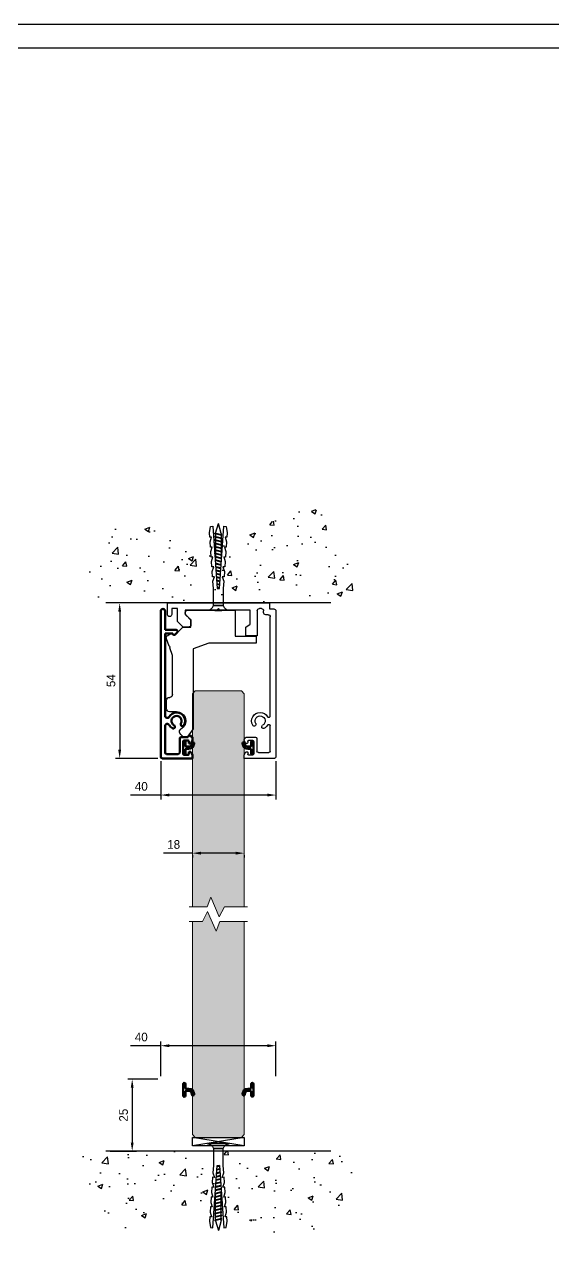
# Model space of a CAD drawing. Header units: millimetres. Extents: x 16953 to 20256, y 1517 to 8212.
# Drawn here: x 18201.3 to 18384.5, y 2906.7 to 3332.4 of the extents above; entities that cross this region are included whole.
import ezdxf

# ---------------------------------------------------------------- set-up
doc = ezdxf.new("R2010")
doc.units = ezdxf.units.MM
for name, color, linetype in [('48800_-_L3000', 7, 'Continuous'), ('Blocchi', 7, 'Continuous'), ('QUOTE', 254, 'Continuous')]:
    doc.layers.add(name, color=color, linetype=linetype)
for name, color, linetype, lineweight in [('ALUMINIUM', 7, 'Continuous', 30), ('GLASS & JOINTS', 250, 'Continuous', 13), ('Guarnizioni', 30, 'Continuous', 70), ('NOTES', 7, 'Continuous', 15)]:
    doc.layers.add(name, color=color, linetype=linetype, lineweight=lineweight)
doc.dimstyles.new('ISO-25$0', dxfattribs={"dimtxt": 3, "dimasz": 3, "dimexe": 1.5, "dimexo": 1.5, "dimgap": 1.5, "dimtad": 1, "dimtxsty": 'Standard', "dimcen": 2.5, "dimadec": 0, "dimazin": 0, "dimtfac": 1, "dimtmove": 0, "dimatfit": 3, "dimfxl": 1, "dimarcsym": 0})

# ---------------------------------------------------------------- blocks, each defined once
blk = doc.blocks.new('tassello')
at = {"color": 3}
blk.add_lwpolyline([(3, 0), (-3, 0, -0.340122), (-1.38, -1.25), (1.38, -1.25, -0.340122)], format="xyb", close=True, dxfattribs=at)
blk.add_lwpolyline([(1.87, 0, 0.133333), (-1.88, 0)], format="xyb", dxfattribs=at)
blk.add_lwpolyline([(1.38, -1.25), (-1.38, -1.25), (-1.38, -6), (-1.51, -8), (-1.1, -9.28), (-1.6, -9.24), (-1.71, -10.74), (-1.29, -12.02), (-1.79, -11.99), (-1.9, -13.48), (-1.49, -14.76), (-1.99, -14.73), (-2.09, -16.23), (-1.68, -17.51), (-2.18, -17.47), (-2.28, -18.97), (-1.87, -20.25), (-2.37, -20.22), (-2.46, -21.46), (-2.2, -23.23), (-1.51, -23.28), (-0.3, -6), (0.3, -6), (1.51, -23.28), (2.2, -23.23), (2.46, -21.46), (2.37, -20.22), (1.87, -20.25), (2.28, -18.97), (2.18, -17.47), (1.68, -17.51), (2.09, -16.23), (1.99, -14.73), (1.49, -14.76), (1.9, -13.48), (1.79, -11.99), (1.29, -12.02), (1.71, -10.74), (1.6, -9.24), (1.1, -9.28), (1.51, -8), (1.38, -6)], close=True, dxfattribs=at)
at = {"color": 8}
for points in [[(0.31, -6.22), (-0.32, -6.38)], [(0.3, -6.02), (-0.31, -6.17)], [(0.57, -9.87), (-0.59, -10.16)], [(0.55, -9.67), (-0.57, -9.95)], [(0.5, -8.96), (-0.52, -9.21)], [(0.49, -8.76), (-0.51, -9)], [(0.44, -8.05), (-0.46, -8.27)], [(0.43, -7.85), (-0.44, -8.06)], [(0.38, -7.14), (-0.39, -7.32)], [(0.36, -6.93), (-0.38, -7.11)], [(0.82, -13.53), (-0.85, -13.94)], [(0.81, -13.32), (-0.84, -13.73)], [(-0.82, -13.72), (-0.82, -13.55)], [(0.76, -12.61), (-0.79, -12.99)], [(0.75, -12.41), (-0.77, -12.78)], [(0.7, -11.7), (-0.72, -12.05)], [(0.68, -11.5), (-0.71, -11.84)], [(0.63, -10.79), (-0.65, -11.1)], [(0.62, -10.59), (-0.64, -10.89)], [(0.83, -14.25), (0.83, -13.55)], [(0.92, -15.36), (-0.93, -15.81)], [(0.92, -16.29), (-0.93, -16.74)], [(0.89, -14.44), (-0.92, -14.88)], [(0.92, -15.15), (-0.93, -15.61)], [(0.92, -16.08), (-0.93, -16.53)], [(0.92, -17.01), (-0.93, -17.46)], [(0.87, -14.24), (-0.9, -14.67)], [(-0.82, -14.65), (-0.82, -13.93)], [(-0.82, -15.58), (-0.82, -14.86)], [(-0.82, -16.51), (-0.82, -15.79)], [(-0.82, -17.44), (-0.82, -16.72)], [(0.83, -15.18), (0.83, -14.45)], [(0.83, -16.11), (0.83, -15.38)], [(0.83, -17.03), (0.83, -16.31)], [(0.92, -17.22), (-0.93, -17.67)], [(0.92, -18.14), (-0.93, -18.6)], [(0.92, -19.07), (-0.93, -19.53)], [(0.92, -20), (-0.93, -20.45)], [(0.92, -17.94), (-0.93, -18.39)], [(0.92, -18.87), (-0.93, -19.32)], [(0.92, -19.8), (-0.93, -20.25)], [(-0.82, -18.37), (-0.82, -17.64)], [(-0.82, -19.3), (-0.82, -18.57)], [(-0.82, -20.22), (-0.82, -19.5)], [(-0.82, -21.15), (-0.82, -20.43)], [(0.83, -17.96), (0.83, -17.24)], [(0.83, -18.89), (0.83, -18.17)], [(0.83, -19.82), (0.83, -19.1)], [(0.83, -20.75), (0.83, -20.03)], [(0.92, -20.93), (-0.93, -21.38)], [(0.92, -20.72), (-0.93, -21.18)], [(-0.8, -21.35), (0, -24.04)], [(0.83, -21.29), (0, -24.04)], [(0.83, -21.29), (0.83, -20.95)]]:
    blk.add_lwpolyline(points, dxfattribs=at)
for points in [[(-0.93, -15.61, 0.243659), (-0.93, -15.81)], [(-0.93, -16.53, 0.243659), (-0.93, -16.74)], [(0.92, -15.36, 0.243659), (0.92, -15.15)], [(0.92, -16.29, 0.243659), (0.92, -16.08)], [(0.92, -17.22, 0.243659), (0.92, -17.01)], [(-0.93, -17.46, 0.243659), (-0.93, -17.67)], [(-0.93, -18.39, 0.243659), (-0.93, -18.6)], [(-0.93, -19.32, 0.243659), (-0.93, -19.53)], [(-0.93, -20.25, 0.243659), (-0.93, -20.45)], [(0.92, -18.14, 0.243659), (0.92, -17.94)], [(0.92, -19.07, 0.243659), (0.92, -18.87)], [(0.92, -20, 0.243659), (0.92, -19.8)], [(-0.93, -21.18, 0.243659), (-0.93, -21.38)], [(0.92, -20.93, 0.243659), (0.92, -20.72)]]:
    blk.add_lwpolyline(points, format="xyb", dxfattribs=at)
blk = doc.blocks.new('binario Glass')
at = {"layer": 'ALUMINIUM', "color": 6}
for p, q in [((19.5, 54), (9, 54)), ((9, 54), (9, 52.8)), ((9, 52.8), (9.45, 51.96)), ((10.5, 52.8), (11.9, 52.8)), ((12.2, 52.5), (12.2, 48.1)), ((13.4, 47.1), (13.4, 51.5)), ((13.9, 52), (17.5, 52)), ((18, 51.5), (18, 42.7)), ((20, 2.85), (20, 53.5)), ((9.45, 48.64), (9, 47.8)), ((9, 47.8), (9, 47.6)), ((10.2, 48.1), (10.2, 48.45)), ((11.9, 47.8), (10.5, 47.8)), ((10, 46.6), (12.9, 46.6)), ((18, 39.3), (18, 4.85)), ((13.5, 11.5), (9.5, 11.5)), ((9.5, 11.5), (9.5, 8.4)), ((13.5, 2.75), (13.5, 11.5)), ((-12.2, 8.45), (-14.2, 6.45)), ((-14.2, 6.45), (-14.2, 2)), ((-10.5, 8.45), (-12.2, 8.45)), ((-11.5, 4), (-9.79, 5.71)), ((-9.5, 6.41), (-9.5, 7.45)), ((9.5, 8.4), (11, 7.35)), ((11, 7.35), (11, 2.5)), ((-17.7, 4), (-17.7, 0)), ((-17.7, 0), (17.7, 0)), ((-16.2, 2), (-16.2, 4)), ((-14.2, 2), (-16.2, 2)), ((-11.5, 2.5), (-11.5, 4)), ((-0.5, 2.5), (-11.5, 2.5)), ((0, 2), (-0.5, 2.5)), ((0.5, 2.5), (0, 2)), ((11, 2.5), (0.5, 2.5)), ((14.95, 2), (14.25, 2)), ((15.7, 3.35), (15.7, 2.75)), ((17.25, 4.1), (16.45, 4.1)), ((17.7, 0), (17.7, 2.1)), ((17.7, 2.1), (19.25, 2.1))]:
    blk.add_line(p, q, dxfattribs=at)
for centre, radius, start, end in [((9.86, 52.13), 0.443, 201.6307, 32.8657), ((10.5, 52.5), 0.3, 90, 206.5651), ((11.9, 52.5), 0.3, 0, 90), ((13.9, 51.5), 0.5, 90, 180), ((17.5, 51.5), 0.5, 0, 90), ((19.5, 53.5), 0.5, 0, 90), ((10, 47.6), 1, 180, 270), ((9.8, 48.45), 0.4, 0, 151.9275), ((10.5, 48.1), 0.3, 180, 270), ((11.9, 48.1), 0.3, 270, 0), ((12.9, 47.1), 0.5, 270, 0), ((12.47, 42.18), 0.6, 329.7925, 149.7925), ((15.67, 43.04), 0.6, 60.2075, 240.2075), ((14.5, 41), 2.95, 29.5918, 60.2075), ((17.5, 42.7), 0.5, 209.5918, 0), ((14.5, 41), 2.95, 149.7925, 330.4082), ((14.5, 41), 1.75, 149.7925, 60.2075), ((17.5, 39.3), 0.5, 0, 150.4082), ((-16.95, 4), 0.75, 0, 180), ((-10.5, 7.45), 1, 0, 90), ((-10.5, 6.41), 1, 315, 0), ((17.25, 4.85), 0.75, 270, 0), ((14.25, 2.75), 0.75, 180, 270), ((14.95, 2.75), 0.75, 270, 0), ((16.45, 3.35), 0.75, 90, 180), ((19.25, 2.85), 0.75, 270, 0)]:
    blk.add_arc(centre, radius, start, end, dxfattribs=at)
blk = doc.blocks.new('copertina Glass')
at = {"layer": 'Guarnizioni', "color": 4}
for p, q in [((5.5, 13), (-5, 13)), ((5.5, 11.8), (5.5, 13)), ((-5.5, 12.5), (-5.5, -38.15)), ((-4, 1.77), (-4, 11)), ((-3.5, 11.5), (0.6, 11.5)), ((1.1, 11), (1.1, 6.1)), ((2.3, 7.1), (2.3, 11.5)), ((2.6, 11.8), (4, 11.8)), ((4.3, 11.5), (4.3, 10.75)), ((4.3, 10.75), (4.93, 10.75)), ((4.93, 10.75), (5.5, 11.8)), ((1.6, 5.6), (3.98, 5.6)), ((4, 6.8), (2.6, 6.8)), ((4.08, 5.3), (4.23, 5.1)), ((4.93, 7.85), (4.3, 7.85)), ((4.3, 7.85), (4.3, 7.1)), ((4.55, 5.04), (5.5, 5.6)), ((5.5, 6.8), (4.93, 7.85)), ((5.5, 5.6), (5.5, 6.8)), ((-4, -30.4), (-4, -1.77)), ((-1.35, -30.4), (-4, -30.4)), ((-4, -38.15), (-4, -31.6)), ((-4, -31.6), (-0.15, -31.6)), ((0.21, -30.75), (-0.49, -30.05))]:
    blk.add_line(p, q, dxfattribs=at)
for centre, radius, start, end in [((-5, 12.5), 0.5, 90, 180), ((-3.5, 11), 0.5, 90, 180), ((0.6, 11), 0.5, 0, 90), ((2.6, 11.5), 0.3, 90, 180), ((4, 11.5), 0.3, 0, 90), ((1.6, 6.1), 0.5, 180, 270), ((2.6, 7.1), 0.3, 180, 270), ((4.48, 5.6), 0.5, 180, 216.8699), ((4, 7.1), 0.3, 270, 0), ((4.43, 5.25), 0.25, 216.8699, 300.8099), ((-3.25, 1.77), 0.75, 180, 331.4474), ((0, 0), 2.95, 119.7925, 151.4474), ((0, 0), 2.95, 208.5526, 30.2075), ((0, 0), 1.75, 119.7925, 30.2075), ((-1.17, 2.04), 0.6, 299.7925, 119.7925), ((2.03, 1.18), 0.6, 30.2075, 210.2075), ((-3.25, -1.77), 0.75, 28.5526, 180), ((-0.85, -30.4), 0.5, 45, 180), ((-0.15, -31.1), 0.5, 270, 45), ((-4.75, -38.15), 0.75, 180, 0)]:
    blk.add_arc(centre, radius, start, end, dxfattribs=at)
blk = doc.blocks.new('fermavetro Glass')
for p, q in [((2069.59, 1537.69), (2069.27, 1537.22)), ((2071.71, 1538.56), (2071.24, 1538.56)), ((2073.89, 1535.66), (2071.71, 1538.56)), ((2073.89, 1507.95), (2073.89, 1535.66)), ((2064.59, 1528.76), (2064.59, 1525.76)), ((2068.09, 1529.76), (2065.59, 1529.76)), ((2065.59, 1524.76), (2065.69, 1524.76)), ((2066.69, 1523.76), (2066.69, 1510.23)), ((2066.69, 1510.23), (2065.7, 1507.57)), ((2065.7, 1507.57), (2065.88, 1507.18)), ((2079.29, 1505.96), (2073.89, 1507.95)), ((2065.5, 1507.01), (2064.55, 1504.45)), ((2065, 1503.23), (2066.09, 1502.62)), ((2065.88, 1507.18), (2065.5, 1507.01)), ((2066.84, 1503.06), (2067.59, 1503.06)), ((2067.59, 1503.06), (2070.24, 1500.41)), ((2095.69, 1505.96), (2079.29, 1505.96)), ((2088.39, 1494.46), (2088.39, 1503.46)), ((2088.39, 1503.46), (2095.69, 1503.46)), ((2095.69, 1503.46), (2095.69, 1505.96)), ((2070.24, 1500.41), (2073.09, 1500.41)), ((2073.09, 1500.41), (2073.09, 1497.96)), ((2071.09, 1495.54), (2071.09, 1495.46)), ((2073.09, 1497.96), (2071.38, 1496.25)), ((2072.09, 1494.46), (2088.39, 1494.46))]:
    blk.add_line(p, q)
for centre, radius, start, end in [((2070.09, 1536.65), 1, 145.4447, 241.5631), ((2071.24, 1536.56), 2, 90, 145.4447), ((2068.09, 1532.96), 3.2, 270, 61.5631), ((2065.59, 1528.76), 1, 90, 180), ((2065.59, 1525.76), 1, 180, 270), ((2065.69, 1523.76), 1, 0, 90), ((2065.49, 1504.1), 1, 159.7, 240.8), ((2066.34, 1503.06), 0.5, 240.8, 0), ((2072.09, 1495.54), 1, 135, 180), ((2072.09, 1495.46), 1, 180, 270)]:
    blk.add_arc(centre, radius, start, end)
blk = doc.blocks.new('*D135')
at = {"layer": 'Defpoints', "color": 0, "transparency": 16777216}
for p in [(18259.56, 3045.45), (18277.56, 3045.45), (18277.56, 3044.66)]:
    blk.add_point(p, dxfattribs=at)
at = {"layer": 'QUOTE', "color": 0, "lineweight": -2, "transparency": 16777216}
for p, q in [((18259.56, 3044.66), (18249.56, 3044.66)), ((18274.56, 3044.66), (18262.56, 3044.66)), ((18259.56, 3043.95), (18259.56, 3043.16)), ((18277.56, 3043.95), (18277.56, 3043.16))]:
    blk.add_line(p, q, dxfattribs=at)
at = {"layer": 'QUOTE', "color": 0, "transparency": 16777216}
for points in [[(18262.56, 3045.16), (18262.56, 3044.16), (18259.56, 3044.66)], [(18274.56, 3045.16), (18274.56, 3044.16), (18277.56, 3044.66)]]:
    blk.add_solid(points, dxfattribs=at)
at = {"layer": 'QUOTE', "color": 0, "transparency": 16777216, "insert": (18253.06, 3047.66), "char_height": 3, "attachment_point": 5}
blk.add_mtext('18', dxfattribs=at)
blk = doc.blocks.new('spessore 3mm')
at = {"layer": 'Blocchi', "color": 8}
for p, q in [((9, 3), (-9, 0)), ((9, 0), (-9, 3)), ((-9, 3), (9, 3)), ((-9, 0), (-9, 3)), ((9, 0), (-9, 0)), ((9, 3), (9, 0))]:
    blk.add_line(p, q, dxfattribs=at)
blk = doc.blocks.new('Cartiglio A3')
at = {"color": 6}
for points in [[(0, 726.876), (0, 0), (1034.376, 0), (1034.376, 726.876)], [(10, 716.876), (10, 10), (1024.376, 10), (1024.376, 716.876)]]:
    blk.add_lwpolyline(points, close=True, dxfattribs=at)
blk = doc.blocks.new('GUARNIZIONE PANNELLO CIECO')
at = {"layer": '48800_-_L3000', "color": 3, "linetype": 'Continuous', "lineweight": 50}
for p, q in [((-2.02, 0), (2.02, 0)), ((-0.63, -0.76), (-2.02, -0.76)), ((-0.38, -1.96), (-0.38, -1.01)), ((0.38, -1.01), (0.38, -2)), ((2.02, -0.76), (0.63, -0.76)), ((1.38, -3), (1.59, -3)), ((1.59, -3.76), (1.42, -3.76))]:
    blk.add_line(p, q, dxfattribs=at)
for centre, radius, start, end in [((-2.02, -0.38), 0.379, 90, 270), ((-0.63, -1.01), 0.253, 0, 90), ((1.42, -1.96), 1.8, 180, 270), ((0.63, -1.01), 0.253, 90, 180), ((1.38, -2), 1, 180, 270), ((1.59, -3.38), 0.379, 270, 90), ((2.02, -0.38), 0.379, 270, 90)]:
    blk.add_arc(centre, radius, start, end, dxfattribs=at)
blk = doc.blocks.new('*D118')
at = {"layer": 'Defpoints', "color": 0, "transparency": 16777216}
for p in [(18248.57, 3078.08), (18288.56, 3078.08), (18248.57, 3064.84)]:
    blk.add_point(p, dxfattribs=at)
at = {"layer": 'QUOTE', "color": 0, "lineweight": -2, "transparency": 16777216}
for p, q in [((18248.57, 3076.58), (18248.57, 3063.34)), ((18288.56, 3076.58), (18288.56, 3063.34)), ((18248.57, 3064.84), (18238.07, 3064.84)), ((18285.56, 3064.84), (18251.57, 3064.84))]:
    blk.add_line(p, q, dxfattribs=at)
at = {"layer": 'QUOTE', "color": 0, "transparency": 16777216}
for points in [[(18251.57, 3065.34), (18251.57, 3064.34), (18248.57, 3064.84)], [(18285.56, 3065.34), (18285.56, 3064.34), (18288.56, 3064.84)]]:
    blk.add_solid(points, dxfattribs=at)
at = {"layer": 'QUOTE', "color": 0, "transparency": 16777216, "insert": (18241.82, 3067.84), "char_height": 3, "attachment_point": 5}
blk.add_mtext('40', dxfattribs=at)
blk = doc.blocks.new('*D119')
at = {"layer": 'Defpoints', "color": 0, "transparency": 16777216}
for p in [(18239.5, 3131.58), (18234.31, 3077.58), (18249.07, 3077.58)]:
    blk.add_point(p, dxfattribs=at)
at = {"layer": 'QUOTE', "color": 0, "lineweight": -2, "transparency": 16777216}
for p, q in [((18238, 3131.58), (18232.81, 3131.58)), ((18234.31, 3128.58), (18234.31, 3080.58)), ((18247.57, 3077.58), (18232.81, 3077.58))]:
    blk.add_line(p, q, dxfattribs=at)
at = {"layer": 'QUOTE', "color": 0, "transparency": 16777216}
for points in [[(18233.81, 3128.58), (18234.81, 3128.58), (18234.31, 3131.58)], [(18233.81, 3080.58), (18234.81, 3080.58), (18234.31, 3077.58)]]:
    blk.add_solid(points, dxfattribs=at)
at = {"layer": 'QUOTE', "color": 0, "transparency": 16777216, "insert": (18231.31, 3104.58), "char_height": 3, "attachment_point": 5, "rotation": 90}
blk.add_mtext('54', dxfattribs=at)
blk = doc.blocks.new('*D120')
at = {"layer": 'Defpoints', "color": 0, "transparency": 16777216}
for p in [(18248.56, 2977.79), (18248.56, 2965.67), (18288.56, 2965.67)]:
    blk.add_point(p, dxfattribs=at)
at = {"layer": 'QUOTE', "color": 0, "lineweight": -2, "transparency": 16777216}
for p, q in [((18248.56, 2977.79), (18238.06, 2977.79)), ((18248.56, 2967.17), (18248.56, 2979.29)), ((18285.56, 2977.79), (18251.56, 2977.79)), ((18288.56, 2967.17), (18288.56, 2979.29))]:
    blk.add_line(p, q, dxfattribs=at)
at = {"layer": 'QUOTE', "color": 0, "transparency": 16777216}
for points in [[(18251.56, 2978.29), (18251.56, 2977.29), (18248.56, 2977.79)], [(18285.56, 2978.29), (18285.56, 2977.29), (18288.56, 2977.79)]]:
    blk.add_solid(points, dxfattribs=at)
at = {"layer": 'QUOTE', "color": 0, "transparency": 16777216, "insert": (18241.81, 2980.79), "char_height": 3, "attachment_point": 5}
blk.add_mtext('40', dxfattribs=at)
blk = doc.blocks.new('*D121')
at = {"layer": 'Defpoints', "color": 0, "transparency": 16777216}
for p in [(18249.06, 2966.17), (18229.53, 2941.17), (18238.66, 2941.17)]:
    blk.add_point(p, dxfattribs=at)
at = {"layer": 'QUOTE', "color": 0, "lineweight": -2, "transparency": 16777216}
for p, q in [((18247.56, 2966.17), (18237.16, 2966.17)), ((18238.66, 2963.17), (18238.66, 2944.17)), ((18231.03, 2941.17), (18240.16, 2941.17))]:
    blk.add_line(p, q, dxfattribs=at)
at = {"layer": 'QUOTE', "color": 0, "transparency": 16777216}
for points in [[(18238.16, 2963.17), (18239.16, 2963.17), (18238.66, 2966.17)], [(18238.16, 2944.17), (18239.16, 2944.17), (18238.66, 2941.17)]]:
    blk.add_solid(points, dxfattribs=at)
at = {"layer": 'QUOTE', "color": 0, "transparency": 16777216, "insert": (18235.66, 2953.67), "char_height": 3, "attachment_point": 5, "rotation": 90}
blk.add_mtext('25', dxfattribs=at)

msp = doc.modelspace()

# ---------------------------------------------------------------- hatches: boundary and pattern name
h = msp.add_hatch()
h.set_pattern_fill('AR-CONC', color=256, scale=0.1)
h.set_pattern_definition([(50, (15783.85, 1761.092), (18.21847, -1.59391), [1.905, -20.955]), (355, (15783.85, 1761.092), (-3.52434, 19.10568), [1.524, -16.76406]), (100.45144, (15785.368, 1760.96), (14.69412, 17.51178), [1.619, -17.80902]), (46.1842, (15783.85, 1766.172), (27.1079, -4.20423), [2.8575, -31.4325]), (96.6356, (15786.11, 1765.822), (23.74041, 24.74261), [2.4285, -26.71356]), (351.1842, (15783.85, 1766.172), (23.7404, 24.7426), [2.286, -25.14597]), (21, (15786.39, 1764.902), (15.16144, -10.22652), [1.905, -20.955]), (326, (15786.39, 1764.902), (6.1802, 18.4188), [1.524, -16.764]), (71.45144, (15787.653, 1764.05), (21.34164, 8.19228), [1.619, -17.80899]), (37.5, (15783.85, 1761.092), (0.30886, 8.455504), [0, -16.5608, 0, -17.018, 0, -16.8275]), (7.5, (15783.85, 1761.092), (6.681966, 10.018057), [0, -9.7028, 0, -16.1798, 0, -6.4135]), (327.5, (15778.1856, 1761.092), (13.55906, -0.572874), [0, -6.35, 0, -19.812, 0, -26.289]), (317.5, (15775.646, 1761.092), (14.81292, 2.54265), [0, -8.255, 0, -13.1572, 0, -18.669])])
edge = h.paths.add_edge_path()
edge.add_spline(control_points=[(18268.559, 3151.667), (18281.003, 3153.995), (18306.024, 3177.941), (18313.16, 3147.175), (18316.778, 3131.58)], knot_values=[66.530225, 66.530225, 66.530225, 66.530225, 101.7331283, 137.9242459, 137.9242459, 137.9242459, 137.9242459], degree=3, periodic=0)
edge.add_line((18316.778, 3131.58), (18268.559, 3131.58))
edge.add_line((18268.559, 3131.58), (18268.559, 3151.667))
edge = h.paths.add_edge_path()
edge.add_line((18268.559, 3131.58), (18220.341, 3131.58))
edge.add_spline(control_points=[(18220.341, 3131.58), (18224.674, 3146.092), (18232.453, 3172.139), (18254.987, 3150.554), (18266.542, 3151.289), (18268.559, 3151.667)], knot_values=[0, 0, 0, 0, 33.8878528, 60.8233097, 66.530225, 66.530225, 66.530225, 66.530225], degree=3, periodic=0)
edge.add_line((18268.559, 3151.667), (18268.559, 3131.58))
h = msp.add_hatch()
h.set_pattern_fill('AR-CONC', color=256, scale=0.1)
h.set_pattern_definition([(50, (15783.85, 1747.792), (18.21847, -1.59391), [1.905, -20.955]), (355, (15783.85, 1747.792), (-3.52434, 19.10568), [1.524, -16.76406]), (100.45144, (15785.368, 1747.66), (14.69412, 17.51178), [1.619, -17.80902]), (46.1842, (15783.85, 1752.872), (27.1079, -4.20423), [2.8575, -31.4325]), (96.6356, (15786.11, 1752.522), (23.74041, 24.7426), [2.4285, -26.71356]), (351.1842, (15783.85, 1752.872), (23.7404, 24.7426), [2.286, -25.14597]), (21, (15786.39, 1751.602), (15.16144, -10.22652), [1.905, -20.955]), (326, (15786.39, 1751.602), (6.1802, 18.4188), [1.524, -16.764]), (71.45144, (15787.653, 1750.75), (21.34164, 8.19228), [1.619, -17.80899]), (37.5, (15783.85, 1747.792), (0.30886, 8.455504), [0, -16.5608, 0, -17.018, 0, -16.8275]), (7.5, (15783.85, 1747.792), (6.681966, 10.018057), [0, -9.7028, 0, -16.1798, 0, -6.4135]), (327.5, (15778.1856, 1747.792), (13.55906, -0.572874), [0, -6.35, 0, -19.812, 0, -26.289]), (317.5, (15775.646, 1747.792), (14.81292, 2.54265), [0, -8.255, 0, -13.1572, 0, -18.669])])
edge = h.paths.add_edge_path()
edge.add_spline(control_points=[(18268.559, 2921.081), (18281.003, 2918.752), (18306.024, 2894.806), (18313.16, 2925.572), (18316.778, 2941.168)], knot_values=[66.530225, 66.530225, 66.530225, 66.530225, 101.7331283, 137.9242459, 137.9242459, 137.9242459, 137.9242459], degree=3, periodic=0)
edge.add_line((18316.778, 2941.168), (18268.559, 2941.168))
edge.add_line((18268.559, 2941.168), (18268.559, 2921.081))
edge = h.paths.add_edge_path()
edge.add_line((18268.559, 2941.168), (18220.341, 2941.168))
edge.add_spline(control_points=[(18220.341, 2941.168), (18224.674, 2926.656), (18232.453, 2900.608), (18254.987, 2922.193), (18266.542, 2921.459), (18268.559, 2921.081)], knot_values=[0, 0, 0, 0, 33.8878528, 60.8233097, 66.530225, 66.530225, 66.530225, 66.530225], degree=3, periodic=0)
edge.add_line((18268.559, 2921.081), (18268.559, 2941.168))
at = {"layer": 'GLASS & JOINTS'}
h = msp.add_hatch(dxfattribs=at)
h.set_pattern_fill('LEGNO5', color=44, scale=5, pattern_type=2)
h.set_pattern_definition([(333.4349, (15609.277, 2083.5142), (-4.9999958, 5.0000065), [0.67082, -10.50952]), (284.5742, (15609.87698, 2083.21418), (-34.9999644584, 135.0000110433), [2.58312, -255.72871]), (252.4744, (15610.52698, 2085.71418), (-25.000041342, -79.999984564), [0.996245, -98.62805]), (315, (15610.227, 2084.7642), (5.0000015, -1e-15), [1.27279, -5.798275]), (270, (15611.127, 2083.864), (5, -5), [0.95, -4.05]), (309.0939, (15611.12698, 2082.91418), (45.000040157, -54.99996955), [2.061555, -101.01609]), (270, (15612.427, 2081.314), (5, -5), [0.6, -4.4]), (287.5256, (15612.42698, 2085.71418), (-25.000041342, 79.999984564), [0.996245, -98.62805]), (303.6901, (15612.727, 2084.7642), (-5.0000067, 9.9999978), [1.081665, -16.94609]), (339.7751, (15613.32698, 2083.86418), (54.999986322, -20.000041678), [1.012425, -100.22986])])
h.paths.add_polyline_path([(18259.559, 3025.974), (18264.647, 3025.974), (18265.897, 3029.408), (18268.897, 3022.54), (18270.647, 3025.974), (18277.559, 3025.974), (18277.559, 3099.98), (18276.559, 3100.98), (18260.559, 3100.98), (18259.559, 3099.98)])
h.paths.add_polyline_path([(18259.559, 2946.968), (18260.559, 2945.968), (18276.559, 2945.968), (18277.559, 2946.968), (18277.559, 3020.974), (18269.099, 3020.974), (18267.849, 3017.54), (18264.849, 3024.408), (18263.099, 3020.974), (18259.559, 3020.974)])

# ---------------------------------------------------------------- linework, layer by layer
for p, q in [((18307.586, 3131.58), (18229.533, 3131.58)), ((18307.586, 2941.168), (18229.533, 2941.168))]:
    msp.add_line(p, q)
at = {"layer": 'GLASS & JOINTS', "color": 44}
for points in [[(18259.559, 3025.974), (18259.559, 3099.98), (18260.559, 3100.98), (18276.559, 3100.98), (18277.559, 3099.98), (18277.559, 3025.974)], [(18259.559, 3020.974), (18259.559, 2946.968), (18260.559, 2945.968), (18276.559, 2945.968), (18277.559, 2946.968), (18277.559, 3020.974)]]:
    msp.add_lwpolyline(points, dxfattribs=at)
at = {"layer": 'NOTES', "color": 44, "linetype": 'Continuous'}
for points in [[(18258.471, 3025.974), (18264.647, 3025.974), (18265.897, 3029.408), (18268.897, 3022.54), (18270.647, 3025.974), (18278.647, 3025.974)], [(18278.647, 3020.974), (18269.099, 3020.974), (18267.849, 3017.54), (18264.849, 3024.408), (18263.099, 3020.974), (18258.471, 3020.974)]]:
    msp.add_lwpolyline(points, dxfattribs=at)

# ---------------------------------------------------------------- block references
at = {"xscale": 0.8171957802981612, "yscale": 0.8171957802981612, "zscale": 0.8171957802981612}
msp.add_blockref('Cartiglio A3', (17933.37, 2738.439), dxfattribs=at)
at = {"color": 2, "xscale": -1, "rotation": 180}
msp.add_blockref('fermavetro Glass', (16185.977, 4623.536), dxfattribs=at)
for p, rotation in [((18256.365, 3081.28), 90.00000000000001), ((18280.753, 2962.468), 270)]:
    msp.add_blockref('GUARNIZIONE PANNELLO CIECO', p, dxfattribs=dict(rotation=rotation))
at = {"xscale": -1}
for p, rotation in [((18280.759, 3081.28), 270), ((18256.359, 2962.468), 90)]:
    msp.add_blockref('GUARNIZIONE PANNELLO CIECO', p, dxfattribs=dict(at, rotation=rotation))
at = {"layer": 'Blocchi', "xscale": -1.25, "yscale": 1.25, "zscale": 1.25, "rotation": 180}
msp.add_blockref('tassello', (18268.559, 3129.08), dxfattribs=at)
at = {"layer": 'Blocchi', "xscale": -1, "rotation": 180}
for name, p in [('copertina Glass', (18254.065, 3090.58)), ('binario Glass', (18268.559, 3131.58))]:
    msp.add_blockref(name, p, dxfattribs=at)
at = {"layer": 'Blocchi'}
msp.add_blockref('spessore 3mm', (18268.559, 2942.968), dxfattribs=at)
at = {"layer": 'Blocchi', "xscale": 1.25, "yscale": 1.25, "zscale": 1.25}
msp.add_blockref('tassello', (18268.559, 2943.668), dxfattribs=at)

# ---------------------------------------------------------------- dimensions: what is measured, and where the dimension line sits
at = {"layer": 'QUOTE'}
for base, p1, p2, picture, middle in [((18234.313, 3077.58), (18239.502, 3131.58), (18249.065, 3077.58), '*D119', (18231.313, 3104.58)), ((18238.659, 2941.168), (18249.059, 2966.168), (18229.533, 2941.168), '*D121', (18235.659, 2953.668))]:
    dim = msp.add_linear_dim(base=base, p1=p1, p2=p2, angle=90, dimstyle='ISO-25$0', dxfattribs=at)
    dim.commit()
    dim.dimension.update_dxf_attribs({"geometry": picture, "text_midpoint": middle})
dim = msp.add_linear_dim(base=(18248.565, 3064.839), p1=(18288.559, 3078.08), p2=(18248.565, 3078.08), text='40', dimstyle='ISO-25$0', dxfattribs=at)
dim.commit()
dim.dimension.update_dxf_attribs({"geometry": '*D118', "text_midpoint": (18241.815, 3064.839), "dimtype": 160})
for base, p1, p2, picture, middle in [((18277.559, 3044.664), (18259.559, 3045.451), (18277.559, 3045.451), '*D135', (18253.059, 3044.664)), ((18248.559, 2977.785), (18288.559, 2965.668), (18248.559, 2965.668), '*D120', (18241.809, 2977.785))]:
    dim = msp.add_linear_dim(base=base, p1=p1, p2=p2, dimstyle='ISO-25$0', dxfattribs=at)
    dim.commit()
    dim.dimension.update_dxf_attribs({"geometry": picture, "text_midpoint": middle, "dimtype": 160})

doc.saveas('drawing.dxf')
